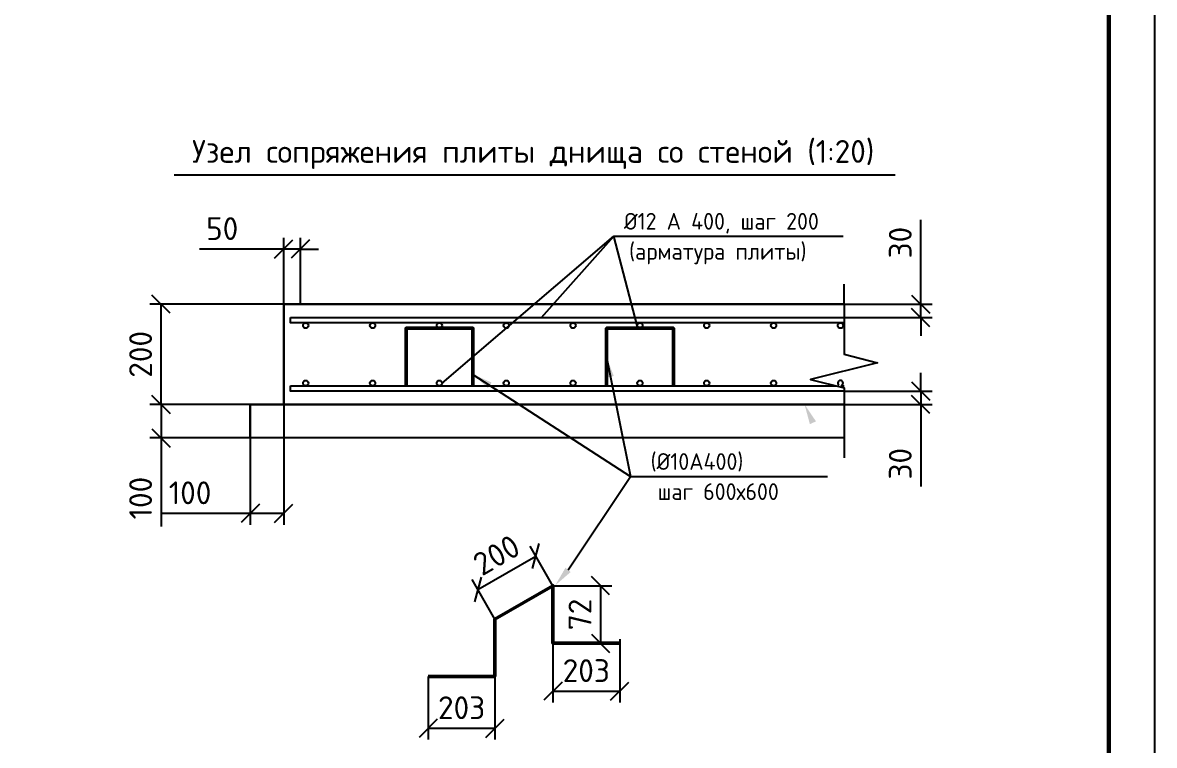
# Model space of a CAD drawing. Header units: millimetres. Extents: x 1601 to 14530, y 1157 to 12625.
# Drawn here: x 7660.9 to 7785.1, y 2941.4 to 3020.6 of the extents above; entities that cross this region are included whole.
import ezdxf

# ---------------------------------------------------------------- set-up
doc = ezdxf.new("R2010")
doc.units = ezdxf.units.MM
doc.styles.add('-ISOCPEUR-', font='isocpeur.TTF')
doc.styles.add('GOST', font='GOST Common.ttf')
doc.styles.get("Standard").update_dxf_attribs({"font": 'GOST Common.ttf'})
doc.dimstyles.new('М 1 к 50', dxfattribs={"dimtxt": 2.5, "dimasz": 2, "dimexe": 1.25, "dimexo": 0, "dimgap": 1, "dimtad": 1, "dimdec": 0, "dimlfac": 50, "dimzin": 0, "dimdsep": 46, "dimtxsty": 'GOST', "dimblk": 'OBLIQUE', "dimcen": 0, "dimclrd": 256, "dimclre": 256, "dimclrt": 256, "dimazin": 2, "dimtfac": 1, "dimtdec": 0, "dimtmove": 0, "dimatfit": 3, "dimldrblk": 'NONE', "dimfxl": 1.25, "dimtolj": 1, "dimtzin": 0, "dimlwd": -1, "dimlwe": -1, "dimarcsym": 2})

# ---------------------------------------------------------------- blocks, each defined once
blk = doc.blocks.new('_Oblique')
at = {"color": 0, "linetype": 'ByBlock', "lineweight": -2}
blk.add_line((-0.5, -0.5), (0.5, 0.5), dxfattribs=at)
blk = doc.blocks.new('*D56')
at = {"transparency": 16777216}
for p, q in [((7689.78, 2978.77), (7674.85, 2978.77)), ((7676.1, 2978.77), (7676.1, 2975.1)), ((7689.78, 2975.1), (7674.85, 2975.1)), ((7676.1, 2975.1), (7676.1, 2965.38))]:
    blk.add_line(p, q, dxfattribs=at)
at = {"layer": 'Defpoints', "color": 0, "transparency": 16777216}
for p in [(7676.1, 2978.77), (7689.78, 2978.77), (7689.78, 2975.1)]:
    blk.add_point(p, dxfattribs=at)
at = {"transparency": 16777216, "xscale": 2, "yscale": 2, "zscale": 2}
for p, rotation in [((7676.1, 2978.77), 90), ((7676.1, 2975.1), 270)]:
    blk.add_blockref('_Oblique', p, dxfattribs=dict(at, rotation=rotation))
at = {"transparency": 16777216, "insert": (7673.85, 2968.5), "char_height": 2.5, "attachment_point": 5, "rotation": 90, "style": '-ISOCPEUR-'}
blk.add_mtext('\\A1;100', dxfattribs=at)
blk = doc.blocks.new('_None')
blk = doc.blocks.new('*D57')
at = {"transparency": 16777216}
for p, q in [((7689.55, 2989.77), (7674.85, 2989.77)), ((7676.1, 2978.77), (7676.1, 2989.77)), ((7689.78, 2978.77), (7674.85, 2978.77))]:
    blk.add_line(p, q, dxfattribs=at)
at = {"layer": 'Defpoints', "color": 0, "transparency": 16777216}
for p in [(7676.1, 2989.77), (7689.55, 2989.77), (7689.78, 2978.77)]:
    blk.add_point(p, dxfattribs=at)
at = {"transparency": 16777216, "xscale": 2, "yscale": 2, "zscale": 2}
for p, rotation in [((7676.1, 2989.77), 90), ((7676.1, 2978.77), 270)]:
    blk.add_blockref('_Oblique', p, dxfattribs=dict(at, rotation=rotation))
at = {"transparency": 16777216, "insert": (7673.85, 2984.27), "char_height": 2.5, "attachment_point": 5, "rotation": 90, "style": '-ISOCPEUR-'}
blk.add_mtext('\\A1;200', dxfattribs=at)
blk = doc.blocks.new('*D42')
at = {"transparency": 16777216}
for p, q in [((7689.55, 2989.77), (7689.55, 2997.06)), ((7691.38, 2989.77), (7691.38, 2997.06)), ((7689.55, 2995.81), (7680.3, 2995.81)), ((7691.38, 2995.81), (7689.55, 2995.81)), ((7691.38, 2995.81), (7693.38, 2995.81))]:
    blk.add_line(p, q, dxfattribs=at)
at = {"layer": 'Defpoints', "color": 0, "transparency": 16777216}
for p in [(7691.38, 2995.81), (7689.55, 2989.77), (7691.38, 2989.77)]:
    blk.add_point(p, dxfattribs=at)
at = {"transparency": 16777216, "xscale": 2, "yscale": 2, "zscale": 2}
blk.add_blockref('_Oblique', (7689.55, 2995.81), dxfattribs=at)
at = {"transparency": 16777216, "xscale": 2, "yscale": 2, "zscale": 2, "rotation": 180}
blk.add_blockref('_Oblique', (7691.38, 2995.81), dxfattribs=at)
at = {"transparency": 16777216, "insert": (7682.8, 2998.06), "char_height": 2.5, "attachment_point": 5, "style": '-ISOCPEUR-'}
blk.add_mtext('\\A1;50', dxfattribs=at)
blk = doc.blocks.new('*D58')
at = {"transparency": 16777216}
for p, q in [((7719.09, 2958.89), (7716.58, 2963.23)), ((7710.85, 2958.48), (7717.2, 2962.15)), ((7712.73, 2955.22), (7710.23, 2959.56))]:
    blk.add_line(p, q, dxfattribs=at)
at = {"layer": 'Defpoints', "color": 0, "transparency": 16777216}
for p in [(7717.2, 2962.15), (7719.09, 2958.89), (7712.73, 2955.22)]:
    blk.add_point(p, dxfattribs=at)
at = {"transparency": 16777216, "xscale": 2, "yscale": 2, "zscale": 2}
for p, rotation in [((7717.2, 2962.15), 30.00000000006093), ((7710.85, 2958.48), 210.0000000000609)]:
    blk.add_blockref('_Oblique', p, dxfattribs=dict(at, rotation=rotation))
at = {"transparency": 16777216, "insert": (7712.9, 2962.26), "char_height": 2.5, "attachment_point": 5, "rotation": 30, "style": '-ISOCPEUR-'}
blk.add_mtext('\\A1;200', dxfattribs=at)
blk = doc.blocks.new('*D59')
at = {"transparency": 16777216}
for p, q in [((7719.09, 2958.89), (7725.56, 2958.89)), ((7724.31, 2958.89), (7724.31, 2952.58)), ((7719.09, 2952.58), (7725.56, 2952.58))]:
    blk.add_line(p, q, dxfattribs=at)
at = {"layer": 'Defpoints', "color": 0, "transparency": 16777216}
for p in [(7719.09, 2958.89), (7719.09, 2952.58), (7724.31, 2952.58)]:
    blk.add_point(p, dxfattribs=at)
at = {"transparency": 16777216, "xscale": 2, "yscale": 2, "zscale": 2}
for p, rotation in [((7724.31, 2958.89), 90), ((7724.31, 2952.58), 270)]:
    blk.add_blockref('_Oblique', p, dxfattribs=dict(at, rotation=rotation))
at = {"transparency": 16777216, "insert": (7722.06, 2955.74), "char_height": 2.5, "attachment_point": 5, "rotation": 90, "style": '-ISOCPEUR-'}
blk.add_mtext('\\A1;72', dxfattribs=at)
blk = doc.blocks.new('*D60')
at = {"transparency": 16777216}
for p, q in [((7705.4, 2948.92), (7705.4, 2942.01)), ((7712.73, 2948.92), (7712.73, 2942.01)), ((7705.4, 2943.26), (7712.73, 2943.26))]:
    blk.add_line(p, q, dxfattribs=at)
at = {"layer": 'Defpoints', "color": 0, "transparency": 16777216}
for p in [(7705.4, 2948.92), (7712.73, 2948.92), (7712.73, 2943.26)]:
    blk.add_point(p, dxfattribs=at)
at = {"transparency": 16777216, "xscale": 2, "yscale": 2, "zscale": 2, "rotation": 180}
blk.add_blockref('_Oblique', (7705.4, 2943.26), dxfattribs=at)
at = {"transparency": 16777216, "xscale": 2, "yscale": 2, "zscale": 2}
blk.add_blockref('_Oblique', (7712.73, 2943.26), dxfattribs=at)
at = {"transparency": 16777216, "insert": (7709.07, 2945.51), "char_height": 2.5, "attachment_point": 5, "style": '-ISOCPEUR-'}
blk.add_mtext('\\A1;203', dxfattribs=at)
blk = doc.blocks.new('*D43')
at = {"transparency": 16777216}
for p, q in [((7719.09, 2953.04), (7719.09, 2946.08)), ((7726.42, 2953.04), (7726.42, 2946.08)), ((7719.09, 2947.33), (7726.42, 2947.33))]:
    blk.add_line(p, q, dxfattribs=at)
at = {"layer": 'Defpoints', "color": 0, "transparency": 16777216}
for p in [(7719.09, 2953.04), (7726.42, 2953.04), (7726.42, 2947.33)]:
    blk.add_point(p, dxfattribs=at)
at = {"transparency": 16777216, "xscale": 2, "yscale": 2, "zscale": 2, "rotation": 180}
blk.add_blockref('_Oblique', (7719.09, 2947.33), dxfattribs=at)
at = {"transparency": 16777216, "xscale": 2, "yscale": 2, "zscale": 2}
blk.add_blockref('_Oblique', (7726.42, 2947.33), dxfattribs=at)
at = {"transparency": 16777216, "insert": (7722.75, 2949.58), "char_height": 2.5, "attachment_point": 5, "style": '-ISOCPEUR-'}
blk.add_mtext('\\A1;203', dxfattribs=at)
blk = doc.blocks.new('*D61')
at = {"transparency": 16777216}
for p, q in [((7685.88, 2978.77), (7685.88, 2965.58)), ((7689.55, 2978.77), (7689.55, 2965.58)), ((7685.88, 2966.83), (7676.16, 2966.83)), ((7689.55, 2966.83), (7685.88, 2966.83))]:
    blk.add_line(p, q, dxfattribs=at)
at = {"layer": 'Defpoints', "color": 0, "transparency": 16777216}
for p in [(7685.88, 2978.77), (7689.55, 2978.77), (7689.55, 2966.83)]:
    blk.add_point(p, dxfattribs=at)
at = {"transparency": 16777216, "xscale": 2, "yscale": 2, "zscale": 2, "rotation": 180}
blk.add_blockref('_Oblique', (7685.88, 2966.83), dxfattribs=at)
at = {"transparency": 16777216, "xscale": 2, "yscale": 2, "zscale": 2}
blk.add_blockref('_Oblique', (7689.55, 2966.83), dxfattribs=at)
at = {"transparency": 16777216, "insert": (7679.28, 2969.08), "char_height": 2.5, "attachment_point": 5, "style": '-ISOCPEUR-'}
blk.add_mtext('\\A1;100', dxfattribs=at)
blk = doc.blocks.new('*D44')
at = {"transparency": 16777216}
for p, q in [((7759.45, 2980.24), (7759.45, 2982.24)), ((7751.03, 2980.24), (7760.7, 2980.24)), ((7759.45, 2980.24), (7759.45, 2978.77)), ((7751.03, 2978.77), (7760.7, 2978.77)), ((7759.45, 2978.77), (7759.45, 2969.77))]:
    blk.add_line(p, q, dxfattribs=at)
at = {"layer": 'Defpoints', "color": 0, "transparency": 16777216}
for p in [(7751.03, 2980.24), (7751.03, 2978.77), (7759.45, 2978.77)]:
    blk.add_point(p, dxfattribs=at)
at = {"transparency": 16777216, "xscale": 2, "yscale": 2, "zscale": 2}
for p, rotation in [((7759.45, 2980.24), 270), ((7759.45, 2978.77), 90)]:
    blk.add_blockref('_Oblique', p, dxfattribs=dict(at, rotation=rotation))
at = {"transparency": 16777216, "insert": (7757.2, 2972.27), "char_height": 2.5, "attachment_point": 5, "rotation": 90, "style": '-ISOCPEUR-'}
blk.add_mtext('\\A1;30', dxfattribs=at)
blk = doc.blocks.new('*D45')
at = {"transparency": 16777216}
for p, q in [((7759.45, 2989.77), (7759.45, 2999.02)), ((7749.02, 2989.77), (7760.7, 2989.77)), ((7759.45, 2988.3), (7759.45, 2989.77)), ((7749.02, 2988.3), (7760.7, 2988.3)), ((7759.45, 2988.3), (7759.45, 2986.3))]:
    blk.add_line(p, q, dxfattribs=at)
at = {"layer": 'Defpoints', "color": 0, "transparency": 16777216}
for p in [(7749.02, 2989.77), (7749.02, 2988.3), (7759.45, 2988.3)]:
    blk.add_point(p, dxfattribs=at)
at = {"transparency": 16777216, "xscale": 2, "yscale": 2, "zscale": 2}
for p, rotation in [((7759.45, 2989.77), 270), ((7759.45, 2988.3), 90)]:
    blk.add_blockref('_Oblique', p, dxfattribs=dict(at, rotation=rotation))
at = {"transparency": 16777216, "insert": (7757.2, 2996.52), "char_height": 2.5, "attachment_point": 5, "rotation": 90, "style": '-ISOCPEUR-'}
blk.add_mtext('\\A1;30', dxfattribs=at)

msp = doc.modelspace()

# ---------------------------------------------------------------- linework, layer by layer
at = {"lineweight": 25, "ltscale": 20}
for p, q in [((7706.931, 2981.1169), (7725.7733, 2997.2126)), ((7717.8306, 2988.3036), (7725.7733, 2997.2126)), ((7728.3453, 2987.4474), (7725.7733, 2997.2126)), ((7725.7733, 2997.2126), (7750.9358, 2997.2126)), ((7724.971, 2983.9769), (7727.5933, 2970.8641)), ((7710.3043, 2982.0744), (7727.5933, 2970.8641)), ((7720.75, 2960.6249), (7727.5933, 2970.8641)), ((7727.5933, 2970.8641), (7749.2266, 2970.8641))]:
    msp.add_line(p, q, dxfattribs=at)
at = {"linetype": 'Continuous', "ltscale": 20}
for p, q in [((7751.0348, 2989.7703), (7751.0348, 2991.9703)), ((7751.0348, 2975.1036), (7751.0348, 2972.9036))]:
    msp.add_line(p, q, dxfattribs=at)
at = {"color": 7, "lineweight": 25, "ltscale": 20}
for p, q in [((7689.551, 2989.7703), (7718.8843, 2989.7703)), ((7689.551, 2978.7703), (7689.551, 2989.7703)), ((7689.551, 2989.7703), (7751.0348, 2989.7703)), ((7690.2843, 2980.8236), (7750.1548, 2980.8236))]:
    msp.add_line(p, q, dxfattribs=at)
msp.add_lwpolyline([(7191.0803, 3245.5891), (7785.0803, 3245.5891), (7785.0803, 2825.5891), (7191.0803, 2825.5891)], close=True)
at = {"const_width": 0.5}
msp.add_lwpolyline([(7211.0803, 3240.5891), (7780.0803, 3240.5891), (7780.0803, 2830.5891), (7211.0803, 2830.5891)], close=True, dxfattribs=at)
msp.add_lwpolyline([(7677.54, 3003.9738), (7756.6331, 3003.9738)])
at = {"color": 0, "lineweight": 30, "ltscale": 20}
msp.add_lwpolyline([(7751.0348, 2989.7703), (7689.551, 2989.7703), (7689.551, 2978.7703), (7751.0348, 2978.7703)], dxfattribs=at)
at = {"linetype": 'Continuous', "ltscale": 20}
msp.add_lwpolyline([(7751.0348, 2989.7703), (7751.0348, 2984.2703), (7754.7015, 2983.3536), (7747.3681, 2981.5203), (7751.0348, 2980.6036), (7751.0348, 2975.1036)], dxfattribs=at)
at = {"color": 7, "lineweight": 25, "ltscale": 20}
for points in [[(7690.2843, 2988.3036), (7751.0348, 2988.3036)], [(7751.0348, 2987.7169), (7690.2843, 2987.7169), (7690.2843, 2988.3036)], [(7751.0348, 2980.2369), (7690.2843, 2980.2369), (7690.2843, 2980.8236)], [(7750.7355, 2980.8236), (7751.0348, 2980.8236)], [(7751.0348, 2975.1036), (7685.8843, 2975.1036), (7685.8843, 2978.7703), (7751.0348, 2978.7703)], [(7689.551, 2978.7703), (7733.2392, 2978.7703)]]:
    msp.add_lwpolyline(points, dxfattribs=at)
at = {"color": 0, "lineweight": 50, "ltscale": 20}
for points in [[(7702.971, 2980.8236), (7702.971, 2987.1303), (7710.3043, 2987.1303), (7710.3043, 2980.8236)], [(7724.971, 2980.8236), (7724.971, 2987.1303), (7732.3043, 2987.1303), (7732.3043, 2980.8236)], [(7712.7344, 2948.9166), (7712.7344, 2955.2232), (7719.0852, 2958.8899), (7719.0852, 2952.5832), (7726.4186, 2952.5832)], [(7712.7344, 2948.9166), (7705.4011, 2948.9166)]]:
    msp.add_lwpolyline(points, dxfattribs=at)
at = {"color": 7, "lineweight": 25, "ltscale": 20}
for centre in [(7691.971, 2987.4236), (7699.3043, 2987.4236), (7706.6377, 2987.4236), (7713.971, 2987.4236), (7721.3043, 2987.4236), (7728.6377, 2987.4236), (7735.971, 2987.4236), (7743.3043, 2987.4236), (7750.6377, 2987.4236), (7691.971, 2981.1169), (7699.3043, 2981.1169), (7706.6377, 2981.1169), (7713.971, 2981.1169), (7721.3043, 2981.1169), (7728.6377, 2981.1169), (7735.971, 2981.1169), (7743.3043, 2981.1169)]:
    msp.add_circle(centre, 0.2933, dxfattribs=at)
msp.add_arc((7750.6377, 2981.1169), 0.2933, 283.183387, 228.744126, dxfattribs=at)
at = {"lineweight": 25, "ltscale": 20}
for points in [[(7724.971, 2983.9769), (7725.7646, 2981.8887), (7725.0415, 2981.7441)], [(7710.3043, 2982.0744), (7712.3536, 2981.185), (7711.9524, 2980.5663)], [(7746.7012, 2978.7703), (7747.9525, 2976.9197), (7747.2819, 2976.6131)], [(7719.3426, 2958.9297), (7720.4663, 2960.8605), (7721.0336, 2960.3894)]]:
    msp.add_solid(points, dxfattribs=at)

# ---------------------------------------------------------------- texts
at = {"color": 0, "lineweight": 25, "ltscale": 25, "style": '-ISOCPEUR-'}
msp.add_text('Узел сопряжения плиты днища со стеной (1:20)', height=2.5, dxfattribs=at).set_placement((7679.4931, 3005.273))
at = {"lineweight": 25, "ltscale": 20}
for s, p in [('%%C12 А 400, шаг 200', (7726.8733, 2997.9459)), ('(арматура плиты)', (7727.4462, 2994.6459)), (' (%%C10А400)', (7728.6933, 2971.5974)), ('шаг 600х600 ', (7730.5724, 2968.2974))]:
    msp.add_text(s, height=1.833333, dxfattribs=at).set_placement(p)

# ---------------------------------------------------------------- dimensions: what is measured, and where the dimension line sits
for base, p1, p2, text, picture, middle in [((7691.3843, 2995.8089), (7689.551, 2989.7703), (7691.3843, 2989.7703), '50', '*D42', (7682.801, 2995.8089)), ((7689.551, 2966.8303), (7685.8843, 2978.7703), (7689.551, 2978.7703), '100', '*D61', (7679.2843, 2966.8303))]:
    dim = msp.add_linear_dim(base=base, p1=p1, p2=p2, text=text, dimstyle='М 1 к 50', override={"dimtxsty": '-ISOCPEUR-'})
    dim.commit()
    dim.dimension.update_dxf_attribs({"geometry": picture, "text_midpoint": middle, "dimtype": 160})
for base, p1, p2, angle, text, picture, middle, dimtype in [((7759.4495, 2988.3036), (7749.0175, 2989.7703), (7749.0175, 2988.3036), 90, '30', '*D45', (7759.4495, 2996.5203), 160), ((7676.0993, 2978.7703), (7689.7784, 2975.1036), (7689.7784, 2978.7703), 90, '100', '*D56', (7676.0993, 2968.5036), 160), ((7717.2042, 2962.1479), (7712.7344, 2955.2232), (7719.0852, 2958.8899), 30, '200', '*D58', (7714.0288, 2960.3146), 161), ((7726.4186, 2947.3301), (7719.0852, 2953.0416), (7726.4186, 2953.0416), 0, '203', '*D43', (7722.7519, 2947.3301), 161), ((7712.7344, 2943.2594), (7705.4011, 2948.9166), (7712.7344, 2948.9166), 0, '203', '*D60', (7709.0677, 2943.2594), 161)]:
    dim = msp.add_linear_dim(base=base, p1=p1, p2=p2, angle=angle, text=text, dimstyle='М 1 к 50', override={"dimtxsty": '-ISOCPEUR-'})
    dim.commit()
    dim.dimension.update_dxf_attribs({"geometry": picture, "text_midpoint": middle, "dimtype": dimtype})
for base, p1, p2, text, picture, middle in [((7676.0993, 2989.7703), (7689.7784, 2978.7703), (7689.551, 2989.7703), '200', '*D57', (7673.8493, 2984.2703)), ((7759.4495, 2978.7703), (7751.0348, 2980.2369), (7751.0348, 2978.7703), '30', '*D44', (7757.1995, 2972.2703))]:
    dim = msp.add_linear_dim(base=base, p1=p1, p2=p2, angle=90, text=text, dimstyle='М 1 к 50', override={"dimtxsty": '-ISOCPEUR-'})
    dim.commit()
    dim.dimension.update_dxf_attribs({"geometry": picture, "text_midpoint": middle})
dim = msp.add_aligned_dim(p1=(7719.0852, 2958.8899), p2=(7719.0852, 2952.5832), distance=5.2215, text='72', dimstyle='М 1 к 50', override={"dimtxsty": '-ISOCPEUR-'})
dim.commit()
dim.dimension.update_dxf_attribs({"geometry": '*D59', "text_midpoint": (7722.0568, 2955.7366)})

doc.saveas('drawing.dxf')
